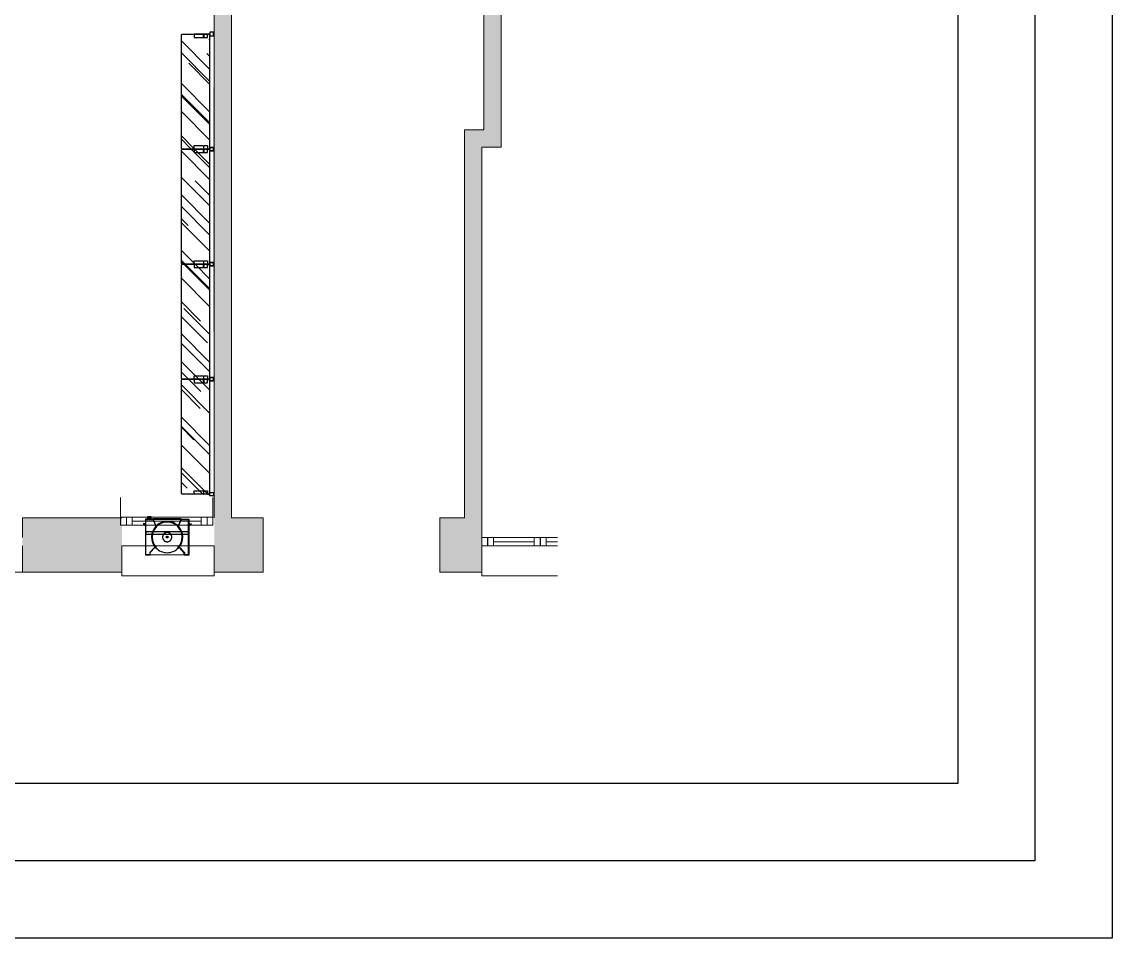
# Model space of a CAD drawing. Header units: metres. Extents: x 5207 to 27817, y 2812 to 34571.
# Drawn here: x 18371 to 27817, y 2812 to 10744 of the extents above; entities that cross this region are included whole.
import ezdxf

# ---------------------------------------------------------------- set-up
doc = ezdxf.new("R2010")
doc.units = ezdxf.units.M
doc.linetypes.add('CONTINUA', pattern=[0])
doc.linetypes.add('NASCOSTA', pattern=[0.375, 0.25, -0.125])
doc.layers.add('0001 Bloques Estándar concep', color=7, linetype='Continuous', true_color=0x013e84)
doc.layers.add('3201_Baixa distribució', color=7, linetype='CONTINUA', lineweight=18)
doc.layers.add('_Co MUEBLE CONCEP', color=5, linetype='Continuous')
doc.layers.add('_Co TABIQUERIA', color=3, linetype='Continuous')

# ---------------------------------------------------------------- blocks, each defined once
blk = doc.blocks.new('A$C302F6C4A')
at = {"layer": '_Co MUEBLE CONCEP', "linetype": 'Continuous'}
for p, q in [((0.02, 0.3104), (0.0197, 0.0004)), ((0.085, 0.3104), (0.02, 0.3104)), ((0.0217, 0.0024), (0.022, 0.3084)), ((0.0217, 0.0024), (0.022, 0.3084)), ((0.022, 0.3084), (0.0838, 0.3084)), ((0.022, 0.3084), (0.0838, 0.3084)), ((0.0679, 0.3304), (0.0379, 0.3304)), ((0.0379, 0.3304), (0.0379, 0.3104)), ((0.0679, 0.3172), (0.0379, 0.3172)), ((0.0379, 0.3172), (0.0379, 0.3104)), ((0.0379, 0.3104), (0.0679, 0.3104)), ((0.0379, 0.3104), (0.0679, 0.3104)), ((0.0679, 0.3104), (0.0679, 0.3304)), ((0.0679, 0.3104), (0.0679, 0.3172)), ((0.0838, 0.3084), (0.1082, 0.255)), ((0.0838, 0.3084), (0.1082, 0.255)), ((0.0851, 0.3124), (0.085, 0.3104)), ((0.085, 0.3104), (0.33, 0.3101)), ((0.11, 0.2558), (0.085, 0.3104)), ((0.085, 0.3104), (0.33, 0.3101)), ((0.11, 0.2558), (0.085, 0.3104)), ((0.33, 0.3121), (0.0851, 0.3124)), ((0.305, 0.2556), (0.33, 0.3101)), ((0.33, 0.3101), (0.305, 0.2556)), ((0.3313, 0.3081), (0.3068, 0.2547)), ((0.3068, 0.2547), (0.3313, 0.3081)), ((0.33, 0.3101), (0.33, 0.3121)), ((0.33, 0.3101), (0.395, 0.31)), ((0.393, 0.308), (0.3313, 0.3081)), ((0.3313, 0.3081), (0.393, 0.308)), ((0.3927, 0.002), (0.393, 0.308)), ((0.393, 0.308), (0.3927, 0.002)), ((0.395, 0.31), (0.3947, 0)), ((0, 0.2705), (0, 0.2685)), ((0.02, 0.2704), (0, 0.2705)), ((0, 0.2685), (0.018, 0.2684)), ((0.018, 0.2684), (0.018, 0.2504)), ((0.018, 0.2504), (0.02, 0.2504)), ((0.02, 0.2504), (0.02, 0.2704)), ((0.3929, 0.201), (0.0219, 0.2014)), ((0.0219, 0.2014), (0.0219, 0.1814)), ((0.1055, 0.2565), (0.1071, 0.2573)), ((0.1087, 0.2494), (0.1055, 0.2565)), ((0.1071, 0.2573), (0.1082, 0.255)), ((0.1082, 0.255), (0.11, 0.2558)), ((0.1082, 0.255), (0.11, 0.2558)), ((0.1082, 0.255), (0.1104, 0.2501)), ((0.1104, 0.2501), (0.1087, 0.2494)), ((0.3068, 0.2547), (0.3046, 0.2499)), ((0.3046, 0.2499), (0.3062, 0.2492)), ((0.3068, 0.2547), (0.305, 0.2556)), ((0.305, 0.2556), (0.3068, 0.2547)), ((0.3062, 0.2492), (0.3095, 0.2563)), ((0.3079, 0.257), (0.3068, 0.2547)), ((0.3095, 0.2563), (0.3079, 0.257)), ((0.3929, 0.181), (0.3929, 0.201)), ((0.395, 0.27), (0.415, 0.27)), ((0.395, 0.25), (0.395, 0.27)), ((0.397, 0.25), (0.395, 0.25)), ((0.397, 0.268), (0.397, 0.25)), ((0.415, 0.268), (0.397, 0.268)), ((0.415, 0.27), (0.415, 0.268)), ((0.0219, 0.1814), (0.3929, 0.181)), ((0.0197, 0.0004), (0.0597, 0.0004)), ((0.0577, 0.0024), (0.0217, 0.0024)), ((0.0577, 0.0024), (0.0217, 0.0024)), ((0.0983, 0.0664), (0.0577, 0.0211)), ((0.0983, 0.0664), (0.0577, 0.0211)), ((0.0577, 0.0211), (0.0577, 0.0024)), ((0.0577, 0.0211), (0.0577, 0.0024)), ((0.0597, 0.0204), (0.0998, 0.0651)), ((0.0597, 0.0204), (0.0998, 0.0651)), ((0.0597, 0.0004), (0.0597, 0.0204)), ((0.0597, 0.0004), (0.0597, 0.0204)), ((0.3547, 0), (0.0597, 0.0004)), ((0.0998, 0.0651), (0.0983, 0.0664)), ((0.0998, 0.0651), (0.0983, 0.0664)), ((0.1134, 0.0654), (0.1098, 0.062)), ((0.1098, 0.062), (0.1134, 0.0654)), ((0.3048, 0.0617), (0.3012, 0.0652)), ((0.3012, 0.0652), (0.3048, 0.0617)), ((0.3148, 0.0648), (0.3163, 0.0661)), ((0.3163, 0.0661), (0.3148, 0.0648)), ((0.3547, 0.02), (0.3148, 0.0648)), ((0.3148, 0.0648), (0.3547, 0.02)), ((0.3163, 0.0661), (0.3567, 0.0208)), ((0.3567, 0.0208), (0.3163, 0.0661)), ((0.3547, 0), (0.3547, 0.02)), ((0.3547, 0.02), (0.3547, 0)), ((0.3947, 0), (0.3547, 0)), ((0.3567, 0.0208), (0.3567, 0.002)), ((0.3567, 0.002), (0.3567, 0.0208)), ((0.3567, 0.002), (0.3927, 0.002)), ((0.3927, 0.002), (0.3567, 0.002))]:
    blk.add_line(p, q, dxfattribs=at)
for major_axis, start_param, end_param in [((-0.108, 0.0811), 3.020711, 7.689877), ((-0.104, 0.0781), 3.020711, 7.689877), ((-0.104, 0.0781), 3.020711, 7.689877), ((-0.108, 0.0811), 1.406692, 3.020711)]:
    blk.add_ellipse((0.2074, 0.1552), major_axis=major_axis, ratio=1, start_param=start_param, end_param=end_param, dxfattribs=at)
at = {"layer": '_Co MUEBLE CONCEP', "linetype": 'NASCOSTA'}
for major_axis in [(-0.032, 0.024), (-0.006, 0.0045)]:
    blk.add_ellipse((0.2074, 0.1552), major_axis=major_axis, ratio=1, start_param=3.784498, end_param=10.067683, dxfattribs=at)
blk = doc.blocks.new('Visio Poste Visto Ancho 990 Alto 3000mm con 6 est vidrio 30x30 planta')
at = {"layer": '0001 Bloques Estándar concep', "ltscale": 10}
h = blk.add_hatch(dxfattribs=at)
h.set_pattern_fill('AR-RROOF', color=256, scale=10, angle=45, style=0)
h.set_pattern_definition([(45, (0, 54), (215.526, 574.736), [3810, -508, 1270, -254]), (45, (149.07, 382.68), (-418.48, 59.27), [762, -83.82, 1524, -190.5]), (45, (-62.86, 296.47), (813.611, 1054.282), [2032, -355.6, 1016, -254])])
h.paths.add_polyline_path([(23, -280), (1003, -280), (1008, -275), (1008, -35), (1003, -30), (23, -30), (18, -35), (18, -275)])
at = {"layer": '0001 Bloques Estándar concep', "ltscale": 50}
for points in [[(45, -89, 0.414214), (43, -87), (17, -87), (17, -82), (43, -82, 0.414214), (45, -80), (45, -54, 0.414214), (43, -52), (17, -52), (17, -30), (30, -30), (30, 0), (0, 0), (0, -30), (15, -30), (15, -167), (43, -167, 0.414214), (45, -165)], [(981, -89, -0.414214), (983, -87), (1009, -87), (1009, -82), (983, -82, -0.414214), (981, -80), (981, -54, -0.414214), (983, -52), (1009, -52), (1009, -30), (996, -30), (996, 0), (1026, 0), (1026, -30), (1011, -30), (1011, -167), (983, -167, -0.414214), (981, -165)]]:
    blk.add_lwpolyline(points, format="xyb", close=True, dxfattribs=at)
at = {"layer": '0001 Bloques Estándar concep', "ltscale": 10}
blk.add_lwpolyline([(23, -280), (1003, -280), (1008, -275), (1008, -35), (1003, -30), (23, -30), (18, -35), (18, -275)], close=True, dxfattribs=at)
blk = doc.blocks.new('*U189')
at = {"rotation": 270}
blk.add_blockref('Visio Poste Visto Ancho 990 Alto 3000mm con 6 est vidrio 30x30 planta', (335.7, 802.4), dxfattribs=at)
blk = doc.blocks.new('*U190')
at = {"layer": '_Co TABIQUERIA', "color": 0, "linetype": 'ByBlock', "lineweight": -2, "transparency": 16777216}
for p in [(0, 2988), (0, 1992), (0, 996), (0, 0)]:
    blk.add_blockref('*U189', p, dxfattribs=at)

msp = doc.modelspace()

# ---------------------------------------------------------------- hatches: boundary and pattern name
at = {"layer": '3201_Baixa distribució', "linetype": 'CONTINUA', "lineweight": 15, "true_color": 0xababab, "transparency": 33554687}
for points in [[(22524.4, 9659.4), (22524.4, 11848.5), (22374.4, 11848.5), (22374.4, 9659.4)], [(20037.3, 11127.4), (20037.3, 6449.4), (20187.3, 6449.4), (20187.3, 11127.4)], [(22206.1, 9659.4), (22374.4, 9659.4), (22374.4, 9809.4), (22206.1, 9809.4)], [(22206.1, 9659.4), (22206.1, 6449.4), (22356.1, 6449.4), (22356.1, 9659.4)], [(21992.5, 5979.4), (22356.1, 5979.4), (22356.1, 6449.4), (21992.5, 6449.4)]]:
    msp.add_hatch(color=253, dxfattribs=at).paths.add_polyline_path(points)
at = {"layer": '3201_Baixa distribució', "linetype": 'CONTINUA', "lineweight": 18, "transparency": 33554687}
for points in [[(20187.3, 11127.4), (20037.3, 11127.4), (20037.3, 10177.7), (20187.3, 10177.7)], [(20187.3, 10177.7), (20027.3, 10177.7), (20027.3, 8599), (20187.3, 8599)], [(22524.4, 10108.5), (22374.4, 10108.5), (22374.4, 9809.4), (22354.4, 9809.4), (22354.4, 9659.4), (22524.4, 9659.4)], [(20187.3, 8599), (20027.3, 8599), (20027.3, 8065.8), (20187.3, 8065.8)], [(20187.3, 8065.8), (20037.3, 8065.8), (20037.3, 6449.4), (20187.3, 6449.4)]]:
    msp.add_hatch(color=253, dxfattribs=at).paths.add_polyline_path(points)
at = {"layer": '3201_Baixa distribució', "linetype": 'CONTINUA', "lineweight": 15, "true_color": 0xababab, "transparency": 33554687}
h = msp.add_hatch(color=253, dxfattribs=at)
h.paths.add_polyline_path([(18376.1, 5979.4), (19237.3, 5979.4), (19237.3, 6449.4), (18376.1, 6449.4)])
h.paths.add_polyline_path([(20037.3, 5979.4), (20460.5, 5979.4), (20460.5, 6449.4), (20037.3, 6449.4)])
h.paths.add_polyline_path([(14607.3, 5979.4), (14907.3, 5979.4), (14907.3, 6409.4), (14607.3, 6409.4)])
at = {"layer": '3201_Baixa distribució', "linetype": 'CONTINUA', "lineweight": 15, "transparency": 33554687}
for points in [[(18907.3, 6449.4), (18376.1, 6449.4), (18376.1, 5979.4), (18907.3, 5979.4)], [(20460.5, 6449.4), (20037.3, 6449.4), (20037.3, 5979.4), (20460.5, 5979.4)], [(21992.5, 5979.4), (22354.4, 5979.4), (22354.4, 6449.4), (21992.5, 6449.4)]]:
    msp.add_hatch(color=8, dxfattribs=at).paths.add_polyline_path(points)

# ---------------------------------------------------------------- linework, layer by layer
at = {"layer": '3201_Baixa distribució', "color": 42, "linetype": 'CONTINUA', "lineweight": 18, "true_color": 0xc89632, "transparency": 33554687}
for p, q in [((22374.4, 11848.5), (22374.4, 9809.4)), ((22524.4, 9659.4), (22524.4, 11848.5)), ((20037.3, 11127.4), (20037.3, 6449.4)), ((20187.3, 6449.4), (20187.3, 11127.4)), ((22374.4, 9809.4), (22206.1, 9809.4)), ((22206.1, 9809.4), (22206.1, 9659.4)), ((22206.1, 9659.4), (22206.1, 6449.4)), ((22356.1, 6449.4), (22356.1, 9659.4)), ((22356.1, 9659.4), (22374.4, 9659.4)), ((22374.4, 9659.4), (22524.4, 9659.4)), ((19226.5, 6627.4), (19226.5, 6457.4)), ((20026.5, 6457.4), (20026.5, 6627.4)), ((18376.1, 6279.4), (18376.1, 6449.4)), ((19237.3, 6449.4), (18376.1, 6449.4)), ((19226.5, 6457.4), (19226.5, 6387.4)), ((20026.5, 6387.4), (20026.5, 6457.4)), ((20460.5, 6449.4), (20187.3, 6449.4)), ((20460.5, 5979.4), (20460.5, 6449.4)), ((22206.1, 6449.4), (21992.5, 6449.4)), ((21992.5, 6449.4), (21992.5, 5979.4)), ((22356.1, 6449.4), (22356.1, 6279.4)), ((19327.5, 6422.4), (19925.5, 6422.4)), ((22356.1, 6279.4), (22356.1, 6209.4)), ((22457.1, 6244.4), (22810.2, 6244.4)), ((22913.2, 6244.4), (23010.9, 6244.4)), ((18376.1, 5979.4), (18376.1, 6209.4)), ((19237.3, 6209.4), (19237.3, 5979.4)), ((20037.3, 5979.4), (20037.3, 6209.4)), ((22356.1, 6209.4), (22356.1, 5979.4)), ((23010.9, 6209.4), (22356.1, 6209.4)), ((22913.2, 6209.4), (23010.9, 6209.4)), ((18376.1, 5979.4), (19237.3, 5979.4)), ((20037.3, 5979.4), (20460.5, 5979.4)), ((21992.5, 5979.4), (22356.1, 5979.4))]:
    msp.add_line(p, q, dxfattribs=at)
for points in [[(19226.5, 6387.4), (19276.5, 6387.4), (19276.5, 6457.4), (19226.5, 6457.4), (19226.5, 6387.4)], [(19277.5, 6387.4), (19277.5, 6457.4), (19276.5, 6457.4), (19276.5, 6387.4), (19277.5, 6387.4)], [(19277.5, 6457.4), (19277.5, 6387.4), (19327.5, 6387.4), (19327.5, 6457.4), (19277.5, 6457.4)], [(19925.5, 6387.4), (19925.5, 6457.4), (19327.5, 6457.4), (19327.5, 6387.4), (19925.5, 6387.4)], [(19327.5, 6387.4), (19925.5, 6387.4), (19925.5, 6457.4), (19327.5, 6457.4), (19327.5, 6387.4)], [(19925.5, 6387.4), (19975.5, 6387.4), (19975.5, 6457.4), (19925.5, 6457.4), (19925.5, 6387.4)], [(19976.5, 6457.4), (19975.5, 6457.4), (19975.5, 6387.4), (19976.5, 6387.4), (19976.5, 6457.4)], [(19976.5, 6387.4), (20026.5, 6387.4), (20026.5, 6457.4), (19976.5, 6457.4), (19976.5, 6387.4)], [(22356.1, 6209.4), (22406.1, 6209.4), (22406.1, 6279.4), (22356.1, 6279.4), (22356.1, 6209.4)], [(22407.1, 6209.4), (22407.1, 6279.4), (22406.1, 6279.4), (22406.1, 6209.4), (22407.1, 6209.4)], [(22407.1, 6279.4), (22407.1, 6209.4), (22457.1, 6209.4), (22457.1, 6279.4), (22407.1, 6279.4)], [(22810.2, 6209.4), (22810.2, 6279.4), (22457.1, 6279.4), (22457.1, 6209.4), (22810.2, 6209.4)], [(22457.1, 6209.4), (22810.2, 6209.4), (22810.2, 6279.4), (22457.1, 6279.4), (22457.1, 6209.4)], [(22810.2, 6209.4), (22860.2, 6209.4), (22860.2, 6279.4), (22810.2, 6279.4), (22810.2, 6209.4)], [(22863.2, 6209.4), (22863.2, 6279.4), (22860.2, 6279.4), (22860.2, 6209.4), (22863.2, 6209.4)], [(22863.2, 6279.4), (22863.2, 6209.4), (22913.2, 6209.4), (22913.2, 6279.4), (22863.2, 6279.4)], [(23010.9, 6279.4), (22913.2, 6279.4), (22913.2, 6209.4), (23010.9, 6209.4)], [(23010.9, 6279.4), (22913.2, 6279.4), (22913.2, 6209.4)], [(19237.3, 6209.4), (19237.3, 5949.4), (20037.3, 5949.4), (20037.3, 6209.4), (19237.3, 6209.4)], [(22356.1, 6209.4), (22356.1, 5949.4), (23010.9, 5949.4)], [(18376.1, 5979.4), (15077.3, 5979.4)]]:
    msp.add_lwpolyline(points, dxfattribs=at)
at = {"layer": '_Co TABIQUERIA'}
for points in [[(5207, 34571), (27816.5, 34571), (27816.5, 2812), (5207, 2812)], [(5875.9, 33902.1), (27147.7, 33902.1), (27147.7, 3480.9), (5875.9, 3480.9)], [(6544.7, 33233.3), (26478.8, 33233.3), (26478.8, 4149.7), (6544.7, 4149.7)]]:
    msp.add_lwpolyline(points, close=True, dxfattribs=at)

# ---------------------------------------------------------------- block references
at = {"layer": '_Co MUEBLE CONCEP', "xscale": 1000, "yscale": 1000, "zscale": 1000}
msp.add_blockref('A$C302F6C4A', (19422.6, 6128.9), dxfattribs=at)
at = {"layer": '_Co TABIQUERIA'}
msp.add_blockref('*U190', (19695.1, 6863.4), dxfattribs=at)

doc.saveas('drawing.dxf')
